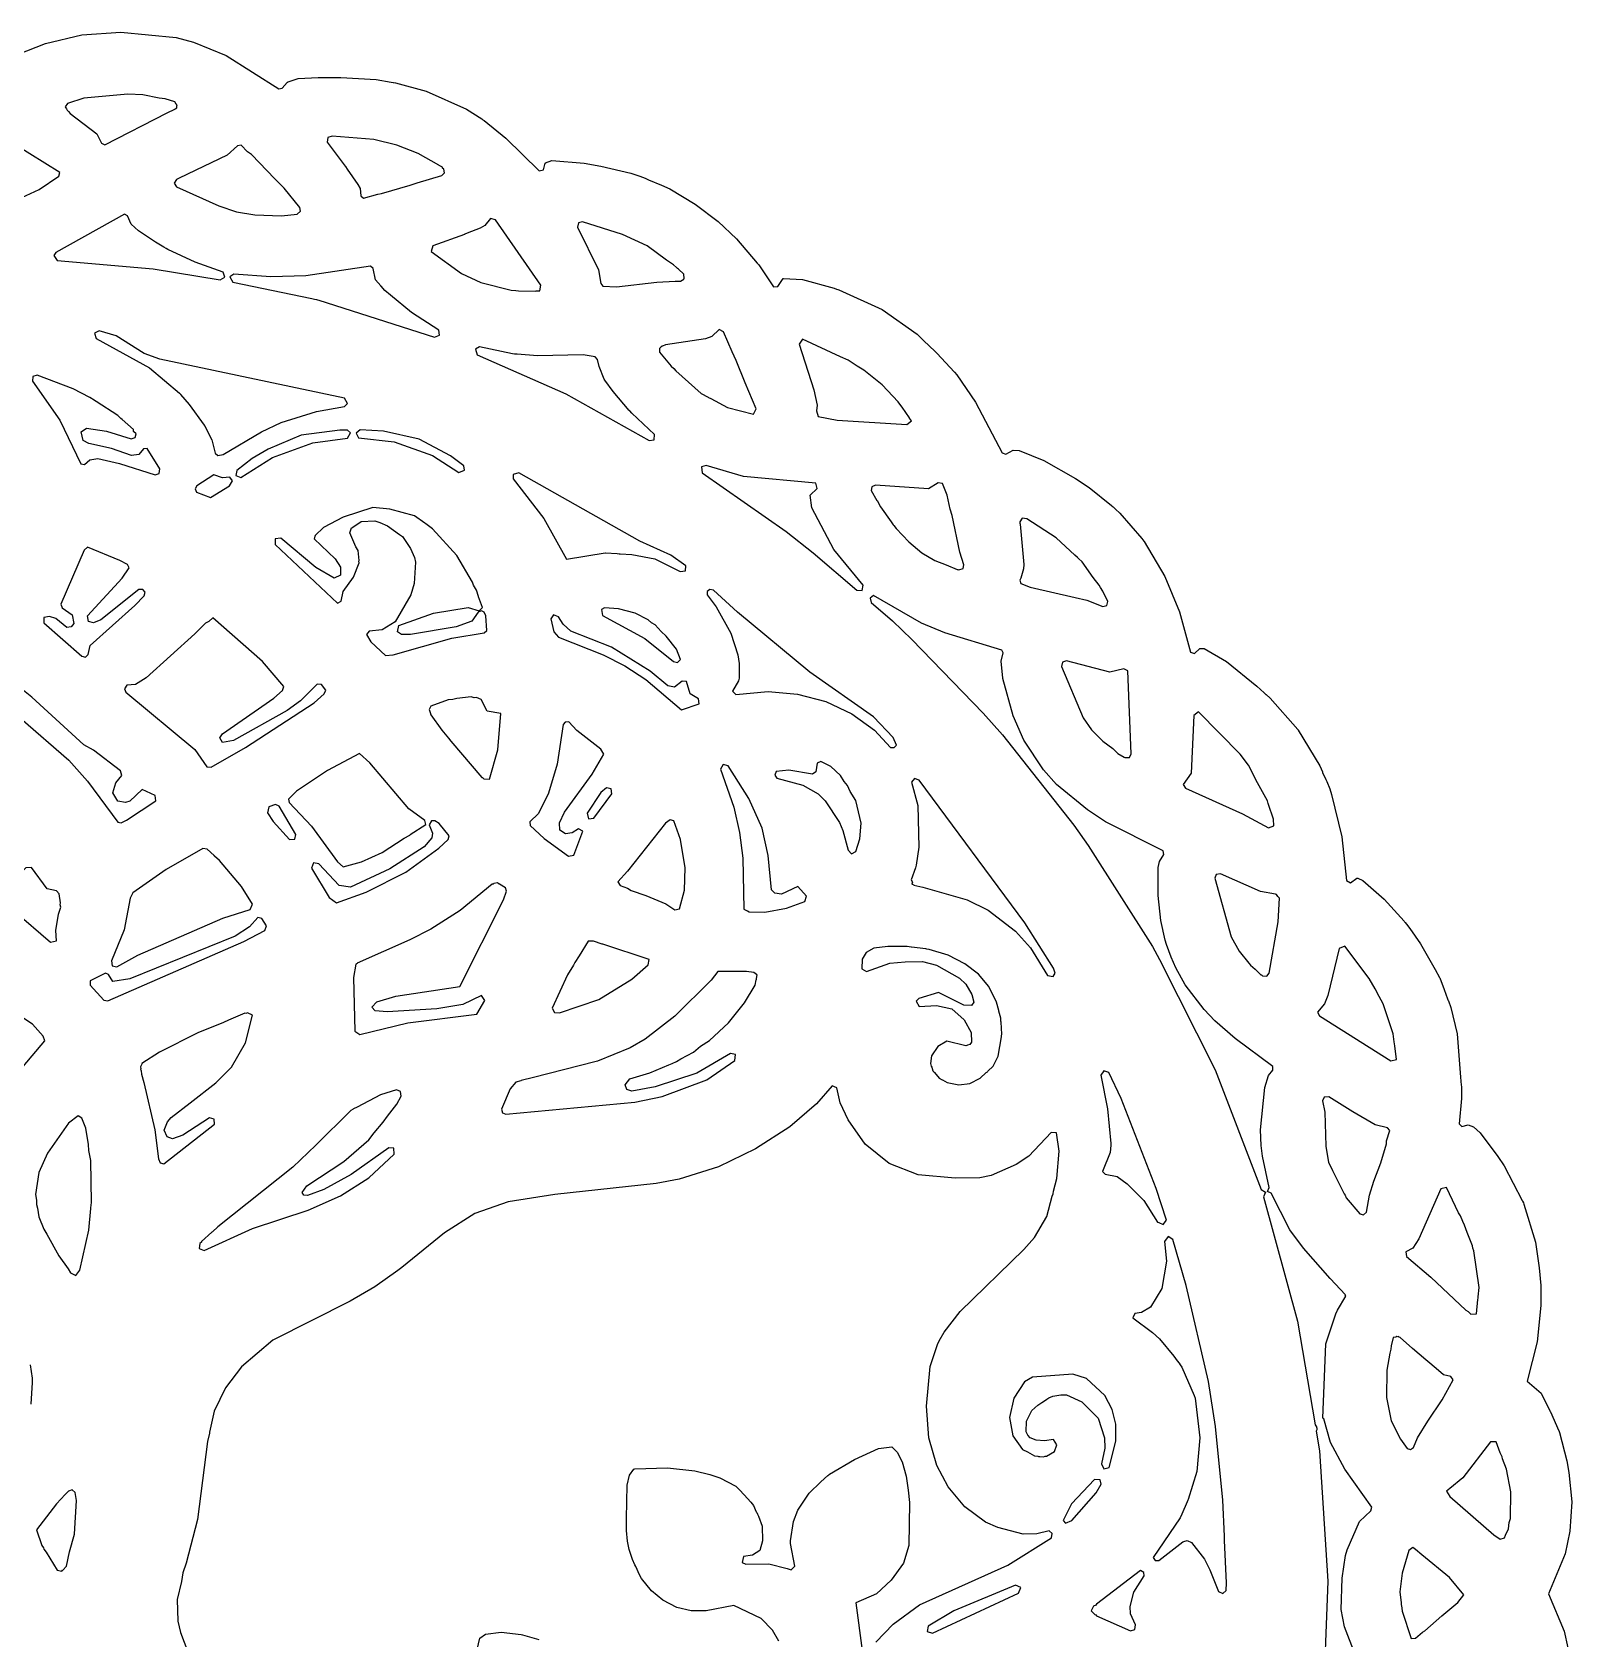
# Model space of a CAD drawing. Header units: millimetres. Extents: x 0 to 300, y 0 to 298.
# Drawn here: x 153.1 to 299.8, y 145.2 to 298.3 of the extents above; entities that cross this region are included whole.
import ezdxf

# ---------------------------------------------------------------- set-up
doc = ezdxf.new("R2010")
doc.units = ezdxf.units.MM
doc.layers.add('CUT', color=7, linetype='CONTINUOUS')

msp = doc.modelspace()

# ---------------------------------------------------------------- linework, layer by layer
at = {"layer": 'CUT'}
for points in [[(149.7318, 295.4093), (154.3631, 297.2406), (157.8235, 298.037), (161.5426, 298.3097), (161.5554, 298.3086), (166.8087, 297.7956), (168.4679, 297.3572), (171.5709, 296.0772), (176.5931, 292.9168), (176.9313, 292.9832), (177.4064, 293.5225), (177.4449, 293.5426), (177.4567, 293.5488), (177.4568, 293.5488), (177.484, 293.563), (178.4568, 293.8921), (180.3412, 293.9909), (180.8719, 293.9913), (181.7736, 293.9918), (182.1199, 293.992), (182.5064, 293.9923), (185.8765, 293.7817), (187.3182, 293.5439), (187.5088, 293.5125), (187.5304, 293.509), (187.7341, 293.4754), (190.6328, 292.6746), (194.49, 290.9569), (195.9544, 290.0334), (196.0419, 289.9661), (196.1066, 289.9162), (196.1407, 289.89), (196.1597, 289.8753), (198.2356, 288.1984), (201.4065, 285.0871), (201.8401, 285.1924), (202.0009, 285.8182), (202.0808, 285.8827), (202.2806, 285.9571), (202.4701, 286.0276), (202.5177, 286.0453), (202.6283, 286.0865), (205.7037, 285.8092), (207.2792, 285.5396), (210.1376, 284.8674), (210.9228, 284.6289), (211.3489, 284.4496), (211.5793, 284.3526), (211.8365, 284.2444), (213.0675, 283.7264), (213.8736, 283.3618), (216.2785, 281.9278), (218.467, 280.2532), (220.2268, 278.5985), (222.1899, 276.2977), (222.3113, 276.1554), (222.3378, 276.1244), (222.3398, 276.122), (223.7561, 274.0228), (224.1688, 274.0789), (224.675, 274.8313), (224.7154, 274.8457), (226.5001, 274.7311), (229.5177, 273.8989), (229.7455, 273.8244), (229.8707, 273.7834), (229.882, 273.7797), (229.9773, 273.7485), (234.1056, 271.8859), (237.4524, 269.5144), (237.6433, 269.3283), (238.0842, 268.8982), (239.1162, 267.8918), (239.3017, 267.7108), (241.0132, 265.9177), (241.2064, 265.6437), (243.0128, 263.0602), (245.5459, 258.2081), (245.88, 258.105), (246.5839, 258.4821), (247.1546, 258.4287), (249.5087, 257.501), (252.5433, 255.7752), (253.8167, 254.9293), (255.9605, 253.1953), (256.0377, 253.1238), (256.1047, 253.0617), (256.3434, 252.8406), (256.7589, 252.4556), (258.8539, 250.0614), (259.0558, 249.7995), (259.0739, 249.776), (259.0744, 249.7753), (259.0744, 249.7753), (261.0319, 246.4314), (262.4416, 243.0597), (263.4753, 239.2323), (263.8664, 239.1095), (264.3653, 239.572), (264.8012, 239.5575), (266.9235, 238.3446), (269.8223, 235.9892), (270.5205, 235.3437), (270.6825, 235.1939), (270.7016, 235.1763), (271.0823, 234.8243), (273.7105, 231.8562), (273.7269, 231.8338), (273.7396, 231.8165), (273.7607, 231.7878), (275.8073, 228.3767), (276.0605, 227.8095), (276.084, 227.7566), (276.3846, 227.0832), (276.4701, 226.8915), (276.7552, 226.1848), (276.915, 225.6682), (277.8992, 221.6185), (278.3534, 217.4504), (278.7471, 217.2459), (279.3561, 217.6956), (279.4481, 217.6846), (279.9269, 217.4509), (281.9593, 215.6729), (283.8411, 213.5935), (283.8933, 213.5256), (283.9416, 213.4628), (284.0639, 213.3036), (284.3912, 212.8775), (285.4193, 211.4347), (286.1772, 210.0834), (286.7953, 208.9814), (287.2272, 208.2113), (287.2418, 208.1853), (287.6704, 207.0751), (287.9914, 206.1988), (288.056, 206.0225), (288.0701, 205.984), (288.2975, 205.3633), (288.9124, 202.852), (289.2331, 198.7324), (289.2941, 197.9484), (289.3023, 197.8441), (289.3147, 197.6842), (289.3147, 196.6793), (289.08, 194.2634), (289.3624, 194.017), (289.9447, 194.1667), (290.4685, 193.9738), (291.1038, 193.427), (292.774, 191.1547), (293.3925, 190.2577), (295.1064, 186.9664), (295.1109, 186.9567), (295.1335, 186.9085), (295.2106, 186.7439), (295.2641, 186.6297), (296.3765, 182.9923), (296.7036, 180.5672), (296.8909, 178.8737), (296.8911, 176.9536), (296.5282, 173.492), (295.5723, 169.7636), (296.9239, 168.6009), (297.4653, 167.4899), (297.6937, 167.0213), (297.7659, 166.8731), (297.7841, 166.8357), (298.6052, 165.01), (298.6097, 164.9963), (298.612, 164.989), (298.624, 164.9522), (298.6507, 164.8697), (299.3537, 162.1633), (299.534, 161.0411), (299.8356, 158.24), (299.6471, 155.4662), (299.1819, 153.3087), (297.6182, 149.4742), (299.0902, 145.9411), (299.7864, 142.7502)], [(279.1798, 143.6949), (278.1736, 146.3497), (277.8639, 147.9881), (277.9551, 150.981), (278.2576, 153.1303), (278.413, 153.68), (279.6049, 156.3705), (280.6749, 157.3925), (280.7695, 157.7553), (278.2033, 161.3786), (276.8456, 163.8961), (276.1853, 166.1597), (276.092, 166.2164), (276.3908, 173.3241), (277.3309, 176.1745), (277.5019, 176.5119), (278.2861, 177.8439), (278.2166, 177.9226), (278.248, 177.9846), (276.7962, 179.5321), (274.2479, 182.4196), (272.9668, 184.1627), (271.1727, 187.666), (270.8155, 187.8347), (270.9954, 188.2107), (270.3546, 191.1798), (270.2341, 192.2145), (270.1673, 193.7011), (270.5615, 197.7283), (270.935, 198.8879), (271.3518, 199.3966), (271.3417, 199.7373), (267.7562, 202.4045), (265.8119, 204.1025), (264.8009, 205.1707), (262.9965, 207.5234), (262.0799, 209.1388), (261.6412, 210.1682), (261.2052, 211.373), (261.0905, 211.7783), (260.6656, 213.6637), (260.4179, 216.02), (260.4162, 218.7124), (260.5239, 219.2695), (260.9559, 219.9405), (260.8899, 220.2844), (255.3758, 223.0671), (253.6668, 224.1943), (250.7171, 226.6241), (249.4956, 228.0003), (247.5933, 230.8385), (246.6012, 233.1569), (245.6024, 236.7053), (245.5984, 236.7221), (245.5975, 236.7262), (245.5967, 236.7296), (245.596, 236.7323), (245.4438, 238.3758), (245.6458, 239.1472), (245.5044, 239.4221), (240.0844, 241.0726), (237.8582, 241.9852), (233.2665, 244.6332), (232.9552, 244.3621), (233.0472, 243.9596), (235.1, 242.1964), (236.9373, 240.4324), (243.7185, 233.4019), (245.5807, 231.3409), (252.3657, 222.7254), (253.7506, 220.8029), (259.8561, 211.1861), (260.5333, 209.9446), (265.8322, 199.4303), (270.2205, 188.0267), (270.625, 187.7704), (270.4568, 187.3283), (273.698, 175.4831), (275.3754, 165.577), (275.4986, 165.4131), (275.5088, 165.3409), (275.5147, 165.2996), (275.5366, 165.1444), (275.5388, 165.1287), (275.4798, 164.9714), (275.7914, 163.1035), (276.575, 150.6874), (276.0933, 138.2289)], [(233.4891, 144.8661), (235.1369, 146.6032), (237.6569, 148.4257), (246.0881, 152.2219), (250.2319, 154.8222), (250.2988, 155.2321), (250.0065, 155.4763), (248.8584, 155.1887), (247.5295, 155.1863), (245.1228, 155.7968), (243.9634, 156.3142), (241.9907, 157.771), (240.3949, 159.6679), (239.325, 161.7093), (238.5632, 164.339), (238.32, 167.3681), (238.6635, 171.1406), (239.3872, 173.2536), (239.3876, 173.2544), (239.3891, 173.2575), (239.3891, 173.2576), (239.5457, 173.584), (239.9985, 174.4369), (241.5323, 176.3938), (247.6195, 182.3009), (248.6109, 183.4465), (249.7973, 185.4422), (250.3084, 187.3703), (250.3937, 187.6098), (250.4378, 187.8583), (250.7601, 189.0744), (250.9665, 191.6764), (250.7127, 193.4313), (250.198, 193.4507), (248.0901, 191.1955), (246.8637, 190.4015), (244.5035, 189.3427), (243.4239, 189.1155), (241.0742, 189.0857), (237.544, 189.4191), (234.762, 190.4941), (232.4737, 192.3417), (230.8505, 194.6511), (230.1154, 196.2826), (229.7994, 197.7079), (229.3402, 197.909), (227.8391, 196.1699), (225.3113, 193.9802), (222.0483, 191.8956), (218.4958, 190.1818), (214.7526, 189.0046), (212.5606, 188.5772), (202.9044, 187.5467), (198.4547, 186.8305), (195.2749, 185.7355), (192.3986, 183.8825), (188.3405, 180.5965), (187.96, 180.3041), (185.7463, 178.7426), (183.3874, 177.3638), (176.028, 173.6713), (173.0341, 171.127), (171.5073, 169.1319), (170.4535, 166.9001), (170.0079, 164.9075), (169.9904, 164.8584), (169.9854, 164.8067), (169.8029, 163.9904), (168.838, 156.5744), (167.7808, 152.3998), (167.4704, 151.4923), (167.3388, 150.6544), (166.9078, 148.9522), (166.9646, 146.8956), (167.2278, 145.7936), (169.3385, 140.2701)], [(153.0155, 167.5506), (153.1159, 169.6355), (153.1328, 169.9058), (153.1298, 169.9249), (153.1349, 170.0306), (152.9483, 171.2928)], [(224.2495, 144.9734), (223.6448, 146.028), (222.5645, 147.1238), (219.9746, 148.3736), (217.337, 147.8511), (215.9003, 147.8535), (214.5226, 148.1976), (213.2137, 148.8744), (212.1206, 149.7872), (211.1771, 150.9415), (210.9826, 151.3112), (210.616, 152.082), (210.5416, 152.2385), (210.5356, 152.2512), (210.3011, 152.7442), (209.9899, 153.7122), (209.8411, 154.5158), (209.7306, 155.532), (209.7238, 156.6602), (209.796, 159.8514), (210.0116, 160.8007), (210.4439, 161.3542), (210.5261, 161.4105), (213.6311, 161.5056), (216.2477, 161.198), (217.6788, 160.8491), (218.6247, 160.5499), (220.162, 159.7308), (220.279, 159.6342), (220.5945, 159.2967), (220.8651, 159.0073), (220.9393, 158.9279), (221.5923, 158.2295), (221.8355, 157.9119), (222.1115, 157.3138), (222.1451, 157.2409), (222.2187, 157.0814), (222.3061, 156.8919), (222.6634, 155.921), (222.6939, 154.5296), (222.4498, 153.6297), (221.7625, 153.1762), (220.8894, 153.0364), (220.7758, 152.4814), (221.1227, 152.2987), (223.3078, 152.3462), (225.0652, 151.8855), (225.4322, 151.7672), (225.7949, 152.131), (225.3556, 154.2685), (225.3678, 154.5272), (225.6445, 156.3753), (226.0684, 157.4521), (227.1604, 159.0644), (228.2471, 160.151), (228.9289, 160.7686), (229.0156, 160.8279), (229.044, 160.8473), (229.0594, 160.8578), (229.0894, 160.8783), (231.4583, 162.2997), (233.7609, 163.3465), (235.0159, 163.4823), (235.5317, 162.9955), (235.5448, 162.9767), (235.5452, 162.9761), (235.5465, 162.9743), (235.5471, 162.9734), (236.0088, 162.0583), (236.3972, 160.7077), (236.5805, 159.3504), (236.7, 158.1797), (236.6465, 154.1007), (236.1308, 152.4033), (234.9722, 150.7779), (233.5671, 149.4762), (231.6093, 148.6306), (232.2067, 144.0811)], [(195.3644, 143.6294), (195.7508, 145.2674), (196.2946, 145.654), (197.8087, 145.8377), (199.7018, 145.6018), (199.8404, 145.5791), (201.3879, 145.1276)]]:
    msp.add_lwpolyline(points, dxfattribs=at)
for points in [[(166.8758, 291.0827), (166.879, 291.2738), (166.9065, 291.3215), (166.8806, 291.3645), (166.8815, 291.4221), (166.8252, 291.456), (166.6953, 291.671), (165.772, 291.9629), (165.1945, 292.0034), (163.6387, 292.3212), (162.2066, 292.4124), (158.0276, 292.0282), (156.4633, 291.5235), (156.2319, 291.1812), (156.3691, 291.007), (156.4211, 290.8633), (156.57, 290.7516), (156.7274, 290.5515), (159.2645, 288.6206), (159.7188, 287.7345), (160.0187, 287.5809), (165.9574, 290.6137), (166.7028, 290.9676), (166.7247, 291.0055)], [(144.1217, 284.771), (144.2706, 284.6327), (144.2348, 284.5335), (145.091, 283.8681), (145.3758, 283.7222), (146.9121, 282.8691), (147.3525, 282.7095), (147.4996, 282.6341), (147.7078, 282.5808), (148.6962, 282.2228), (149.9006, 282.1025), (150.4525, 282.218), (150.5959, 282.2255), (150.7692, 282.2843), (152.1124, 282.5654), (153.7733, 283.3198), (155.6466, 284.5799), (155.7417, 284.9475), (151.4541, 287.5862), (150.0379, 288.2085), (144.3043, 285.136)], [(182.9438, 285.5126), (182.9498, 285.5039), (183.1227, 285.2555), (184.1443, 283.7872), (184.3426, 283.4078), (184.4145, 282.7048), (184.6685, 282.4854), (186.0524, 282.884), (186.4002, 282.9364), (189.122, 283.7218), (189.8021, 283.9641), (192.124, 284.6329), (192.3918, 284.9072), (192.3324, 285.2499), (192.2182, 285.3415), (192.1965, 285.4276), (191.8854, 285.6083), (191.8451, 285.6406), (189.8981, 286.7449), (187.8462, 287.5522), (185.6478, 288.0671), (181.6981, 288.4018), (181.2726, 288.2767), (181.2214, 287.8362), (182.9187, 285.5487)], [(172.556, 281.1924), (174.3056, 280.8906), (176.85, 280.802), (178.3538, 280.9561), (178.6668, 281.2369), (178.5963, 281.6104), (177.1003, 283.4256), (176.2077, 284.3209), (173.9837, 286.663), (173.6327, 286.9034), (173.0067, 287.5313), (172.6732, 287.4722), (171.6712, 286.5925), (167.892, 284.7673), (167.0521, 284.371), (167.0499, 284.3606), (166.8398, 284.2592), (166.6394, 283.904), (166.8528, 283.5564), (170.8709, 281.7558)], [(166.0136, 277.6033), (165.8562, 277.6965), (165.8529, 277.6985), (165.6596, 277.8129), (164.8461, 278.2948), (163.2184, 279.3765), (162.5167, 280.0194), (162.1725, 280.7894), (161.88, 280.9747), (155.3469, 277.3059), (155.1471, 277.0194), (155.4913, 276.5573), (164.6373, 275.7591), (171.0107, 274.7094), (171.4621, 274.9493), (171.3127, 275.4382), (168.6248, 276.3741)], [(194.5576, 279.1377), (194.3452, 279.0548), (194.3104, 279.0412), (194.3042, 279.0388), (191.2814, 277.9433), (191.1069, 277.3968), (194.016, 275.3181), (195.8518, 274.4444), (198.7618, 273.7095), (199.1997, 273.7007), (199.4453, 273.646), (201.0716, 273.6276), (201.1157, 273.6622), (201.4711, 273.6551), (201.5823, 274.2122), (197.2438, 280.429), (196.78, 280.5396), (196.2375, 279.8808), (195.778, 279.6138)], [(207.2779, 274.3525), (207.4865, 274.0877), (208.7801, 274.0393), (212.6206, 274.4896), (214.3862, 274.5865), (214.8786, 274.5698), (215.1898, 274.7757), (215.1892, 274.7999), (215.2356, 274.8314), (215.2058, 275.2486), (214.6952, 275.7061), (214.6136, 275.7945), (214.5173, 275.8655), (214.2263, 276.1262), (213.5638, 276.5685), (211.7007, 277.9422), (209.3457, 279.0181), (205.5591, 280.2232), (205.1549, 280.1239), (205.0555, 279.7197), (207.0658, 275.6687)], [(187.2457, 273.2397), (186.7133, 273.6923), (186.3433, 274.0942), (186.3429, 274.0947), (186.3364, 274.1026), (186.3138, 274.1302), (185.8299, 274.7192), (185.599, 275.7741), (185.3444, 276.0051), (179.1838, 275.0879), (175.8572, 274.9964), (172.3099, 275.2523), (171.9493, 274.9791), (172.2113, 274.4672), (179.763, 272.9266), (180.0027, 272.8663), (180.2056, 272.8153), (180.2769, 272.7974), (180.407, 272.7646), (191.4512, 269.2393), (191.9259, 269.4293), (191.8589, 269.9048), (189.2429, 271.5962)], [(167.1275, 263.9165), (167.1604, 263.8779), (167.2243, 263.8031), (167.2407, 263.784), (168.072, 262.8102), (169.4911, 260.851), (169.492, 260.8494), (169.4954, 260.8442), (169.5, 260.837), (169.5186, 260.8081), (170.2175, 259.4663), (170.5411, 258.198), (170.7919, 257.9635), (171.2973, 258.0466), (174.9421, 260.2138), (176.8193, 261.1066), (180.1864, 262.1686), (182.8647, 262.6497), (183.1372, 262.9189), (182.862, 263.4223), (165.2622, 267.1297), (163.7698, 267.6939), (161.0943, 269.3621), (159.4786, 269.8512), (159.0492, 269.6264), (159.1799, 269.1272), (164.2846, 266.3313)], [(213.4467, 268.5112), (213.1595, 268.3794), (213.0921, 268.3695), (213.0563, 268.3321), (212.986, 268.2999), (212.9752, 268.2474), (212.8812, 268.149), (212.8965, 267.8192), (213.9856, 266.4738), (214.2345, 266.2659), (214.4275, 266.0297), (216.8566, 263.8753), (217.5258, 263.5175), (217.5668, 263.4833), (217.7657, 263.3892), (219.3688, 262.5321), (221.8544, 261.9022), (222.0859, 262.4154), (221.0401, 264.8948), (220.1968, 267.033), (219.7964, 267.8436), (218.989, 269.7577), (218.5561, 269.9683), (217.865, 269.3026), (217.2747, 269.0946)], [(210.0438, 262.2205), (210.0102, 262.2576), (210.0058, 262.2624), (210.0055, 262.2628), (208.4545, 264.0755), (207.6784, 265.1491), (207.6165, 265.2504), (207.1487, 266.4452), (206.9754, 267.1203), (206.7528, 267.3772), (205.6189, 267.5691), (201.2597, 267.4509), (199.3132, 267.608), (199.2564, 267.6142), (199.1078, 267.6305), (199.0737, 267.6342), (198.8801, 267.6554), (195.7329, 268.3128), (195.3427, 268.1037), (195.5, 267.562), (203.9599, 263.8533), (211.8867, 259.3928), (212.3625, 259.4534), (212.4217, 259.9606), (210.2496, 261.9936)], [(236.8862, 261.2538), (236.6996, 261.5262), (236.7036, 261.5687), (236.0001, 262.5635), (235.9657, 262.5976), (235.6401, 263.073), (234.0905, 264.7103), (232.3698, 266.1091), (231.7278, 266.4831), (230.8724, 267.0443), (230.1412, 267.367), (226.5112, 269.049), (226.2038, 268.5734), (227.5781, 264.2129), (227.9111, 262.7604), (227.8332, 262.228), (228.017, 261.6936), (229.8242, 261.332), (236.4706, 260.9065)], [(157.7206, 257.1717), (158.0924, 257.1164), (158.6071, 257.5401), (159.3392, 257.6754), (161.4173, 257.2156), (164.8094, 256.108), (165.204, 256.2348), (165.2608, 256.679), (164.065, 258.6288), (163.6911, 258.5857), (163.247, 258.0496), (162.5512, 257.9706), (160.6513, 258.6358), (158.5036, 259.0995), (157.9673, 259.3971), (157.7622, 260.212), (158.2745, 260.5747), (160.1666, 260.2683), (162.5396, 259.5541), (162.9013, 259.6809), (163.0004, 260.0143), (162.7556, 260.2612), (162.7426, 260.4464), (161.6788, 261.389), (161.5489, 261.4786), (161.256, 261.7741), (159.1969, 263.1004), (159.0488, 263.2025), (159.0023, 263.2257), (158.5981, 263.4861), (157.0167, 264.3065), (153.5882, 265.6199), (153.1554, 265.4933), (153.1127, 265.0444), (155.7342, 261.3257)], [(179.8329, 259.1817), (183.1641, 259.6112), (183.4196, 260.1166), (183.1482, 260.3788), (182.4185, 260.3854), (178.725, 259.9069), (175.6004, 258.5652), (174.0715, 257.6839), (172.6168, 256.5496), (172.5221, 256.0531), (172.9878, 255.8568), (175.9856, 257.7601)], [(191.2391, 257.9581), (193.7742, 256.3337), (194.297, 256.5643), (194.2228, 256.9735), (192.9716, 257.9342), (189.9774, 259.5117), (186.5821, 260.2928), (184.35, 260.4126), (183.961, 260.0871), (184.2008, 259.64), (187.6057, 259.2623)], [(171.8898, 255.0592), (172.2017, 255.5458), (171.9226, 255.89), (171.2372, 255.832), (170.4118, 256.1114), (168.7874, 255.0731), (168.6273, 254.7737), (168.7536, 254.4586), (170.0802, 253.9566)], [(211.0069, 249.8098), (199.4706, 256.3103), (198.9321, 256.1466), (198.9458, 255.7381), (201.8569, 251.9709), (204.0289, 248.0803), (207.7006, 248.6793), (207.7282, 248.6794), (208.8468, 248.6119), (209.0534, 248.5995), (209.1366, 248.5945), (210.2542, 248.5271), (212.4336, 248.1287), (214.8549, 246.9069), (215.3622, 246.9827), (215.4043, 247.4626), (213.9616, 248.4693)], [(227.4132, 252.9623), (227.2448, 254.1774), (227.9052, 254.8267), (227.7744, 255.3155), (220.8874, 255.9492), (217.3154, 257.0135), (216.8948, 256.8807), (216.9457, 256.3208), (224.9688, 250.7276), (227.5286, 248.6853), (231.685, 245.1247), (232.1936, 245.1128), (232.3062, 245.6089), (229.4934, 248.9946)], [(233.6103, 253.678), (233.6143, 253.6721), (233.9488, 253.0825), (234.9733, 251.6468), (235.1636, 251.3631), (235.2199, 251.3012), (235.4324, 251.0034), (236.6499, 249.7238), (237.8873, 248.6903), (239.131, 247.9601), (240.2084, 247.5343), (241.2547, 247.0869), (241.3022, 247.1019), (241.4146, 247.0575), (241.8147, 247.1806), (241.9009, 247.5546), (241.4913, 248.7447), (240.7667, 252.2382), (240.577, 252.8494), (240.2951, 254.1816), (239.8592, 255.2922), (239.4541, 255.3755), (238.5266, 254.8014), (233.4736, 255.1355), (233.1337, 254.975), (233.0644, 254.6411), (233.6089, 253.6815)], [(182.5484, 244.0954), (182.7375, 244.9966), (183.7349, 246.356), (184.2465, 247.7235), (184.2319, 247.9017), (184.2531, 247.951), (184.1554, 248.898), (183.9476, 249.2636), (183.3593, 250.6089), (183.5428, 251.0707), (183.5433, 251.0715), (183.5437, 251.0721), (183.5448, 251.0737), (183.5472, 251.0771), (184.4458, 251.6639), (185.7404, 251.7299), (186.2153, 251.5644), (186.9462, 251.2745), (188.1165, 250.4424), (188.3792, 250.2302), (188.4513, 250.1498), (189.1543, 249.117), (189.5272, 248.2416), (189.6369, 247.8019), (189.5175, 245.7575), (189.18, 244.6998), (187.6778, 242.1154), (186.4379, 241.3603), (185.2204, 241.2276), (184.9568, 240.9159), (185.3644, 240.2129), (186.7802, 238.8976), (187.5151, 238.9617), (193.105, 240.5549), (196.1632, 241.0612), (196.4262, 241.2739), (196.3361, 242.6824), (196.1874, 243.0341), (195.9095, 243.1579), (195.5972, 243.0237), (195.0018, 242.187), (193.5049, 241.6431), (189.1568, 240.9156), (188.2921, 240.9209), (187.9202, 241.1547), (188.0485, 241.7597), (191.3501, 242.9383), (194.65, 243.4904), (195.6855, 243.1559), (196.0269, 243.4928), (195.6277, 244.4807), (195.6384, 244.5412), (195.4325, 245.1434), (195.1722, 245.6081), (195.0605, 245.8845), (193.5811, 248.4484), (191.2532, 250.9798), (190.734, 251.3516), (190.6184, 251.4673), (190.5064, 251.5146), (189.5225, 252.2192), (187.1962, 252.8452), (185.5611, 252.9946), (182.7475, 252.1024), (180.8472, 251.0915), (180.0603, 250.3377), (179.9873, 250.0308), (181.9658, 248.1108), (182.4841, 247.312), (182.486, 246.5481), (181.864, 246.2638), (180.1224, 247.2937), (176.7978, 250.0759), (176.2633, 250.0226), (176.2594, 249.4854), (182.194, 243.8829)], [(247.2376, 251.5146), (247.2488, 251.4067), (247.5972, 247.5847), (247.5666, 247.1762), (247.3041, 246.2608), (247.2196, 246.0979), (247.3255, 245.7721), (248.211, 245.4113), (252.511, 244.4338), (253.6194, 244.1649), (255.1493, 243.5678), (255.514, 243.6687), (255.6247, 244.0662), (255.1505, 245.0272), (254.9006, 245.3769), (254.7933, 245.5937), (254.2111, 246.3419), (253.1514, 247.8248), (252.8111, 248.1408), (252.7346, 248.2392), (252.4693, 248.4583), (250.68, 250.1201), (247.8859, 251.9355), (247.4487, 251.9861), (247.2272, 251.6445), (247.2388, 251.5166)], [(158.1912, 238.7554), (158.4463, 238.9861), (158.6083, 239.8437), (162.8825, 243.6653), (163.786, 244.6005), (163.8636, 244.9369), (163.6515, 245.2094), (163.271, 245.1987), (159.6351, 242.3149), (158.9263, 242.0334), (158.45, 242.1307), (158.3821, 242.6965), (161.685, 246.2693), (162.3326, 247.2541), (162.1771, 247.5719), (161.457, 247.9604), (158.3707, 249.2294), (158.0649, 248.9287), (155.8403, 243.7894), (155.9658, 243.4421), (156.9086, 242.7947), (157.0726, 241.9662), (156.8059, 241.6376), (156.4123, 241.5637), (155.3466, 242.4168), (154.7587, 242.6356), (154.1963, 242.5237), (154.1961, 242.0137), (157.8194, 238.83)], [(226.0456, 235.2171), (228.7382, 234.5132), (231.2161, 233.3617), (233.3672, 231.7844), (234.9014, 230.1505), (235.2473, 230.1223), (235.4861, 230.3741), (235.1417, 231.0903), (233.279, 233.0707), (227.2087, 237.3053), (220.3087, 243.0248), (218.0447, 245.135), (217.6759, 245.21), (217.4378, 245.0188), (217.4152, 244.6783), (218.2909, 243.5288), (219.6777, 241.0265), (220.3418, 238.9687), (220.4765, 238.1379), (220.4608, 236.7348), (220.4238, 236.493), (219.8358, 235.4958), (220.1622, 235.1905), (223.229, 235.4605)], [(179.9838, 234.3842), (180.9407, 235.2457), (181.0949, 235.5985), (180.67, 236.1476), (180.2474, 236.1715), (178.6852, 234.5889), (177.3828, 233.6499), (172.2961, 230.8023), (171.2282, 230.6244), (170.9746, 231.0496), (171.2399, 231.4354), (176.1156, 234.8263), (176.9484, 235.5664), (177.0823, 235.9568), (175.05, 238.3245), (170.3215, 242.4851), (169.9431, 242.1469), (169.6097, 241.9923), (168.6116, 240.9568), (163.946, 236.7867), (162.9536, 236.1375), (162.1171, 236.0791), (161.8871, 235.7433), (162.037, 235.4016), (168.586, 229.9448), (169.739, 228.3074), (170.1517, 228.2506), (173.4398, 230.1524)], [(203.2453, 240.6447), (207.5252, 238.9782), (209.5727, 237.9096), (211.5658, 236.6208), (214.9894, 233.7428), (216.6621, 234.3071), (216.6134, 234.7863), (215.8048, 235.2508), (215.4409, 236.4322), (215.0565, 236.4603), (214.3277, 235.8765), (213.6805, 236.0218), (212.0089, 237.4065), (208.3136, 239.7005), (204.4363, 241.2181), (203.6943, 241.8894), (203.2705, 242.6009), (202.7953, 242.7935), (202.5149, 242.402), (202.8226, 241.1551)], [(213.5169, 240.7605), (213.0484, 241.1816), (212.4703, 241.8363), (212.1118, 242.0235), (211.8068, 242.2976), (210.5625, 242.9407), (208.9668, 243.3592), (207.6459, 243.4494), (207.3518, 243.2738), (207.4592, 242.7172), (211.4771, 240.5345), (214.2115, 238.3233), (214.6104, 238.2224), (214.889, 238.5253), (214.4901, 239.5109)], [(254.0686, 231.8243), (255.1489, 230.7448), (256.0755, 230.0484), (256.5751, 229.58), (257.1593, 229.2281), (257.1655, 229.2291), (257.2199, 229.1882), (257.6668, 229.193), (257.8416, 229.5295), (257.5094, 237.4443), (257.1409, 237.6309), (255.8161, 237.3287), (255.816, 237.3287), (255.8159, 237.3287), (255.8157, 237.3287), (255.815, 237.3287), (251.6872, 238.3835), (251.294, 238.2657), (251.2093, 237.8642), (253.2576, 232.9803)], [(158.3547, 226.9214), (161.2501, 223.0201), (161.5838, 222.9649), (162.0981, 223.2274), (164.891, 225.0625), (164.8182, 225.5755), (163.5739, 226.1286), (162.4151, 225.0322), (162.0042, 224.8867), (161.2753, 225.024), (160.7736, 225.8321), (161.0606, 226.7596), (161.626, 227.4616), (161.5027, 227.9215), (158.9512, 229.8916), (158.0312, 230.3794), (153.0512, 234.9368), (150.6854, 236.8384), (149.6584, 236.6274), (148.6058, 235.9608), (148.6124, 235.3861), (151.9789, 232.9371), (156.5911, 228.9296)], [(191.0583, 233.3476), (191.0893, 233.2526), (192.1388, 231.775), (192.777, 231.0358), (192.9988, 230.7376), (195.9569, 227.2767), (196.0243, 227.275), (196.1309, 227.1515), (196.6732, 227.1102), (197.478, 229.9255), (197.7739, 233.3903), (196.4655, 233.612), (195.8766, 234.727), (195.4414, 234.9055), (195.2205, 234.8865), (194.9442, 234.9656), (193.5756, 234.816), (193.1997, 234.7134), (192.7416, 234.6742), (191.0948, 234.084), (190.9234, 233.7597), (191.0496, 233.3739), (191.0477, 233.3618)], [(270.9238, 222.4862), (271.433, 222.6717), (271.404, 223.3221), (270.9338, 224.6965), (270.886, 224.7897), (270.8357, 225.0439), (269.8731, 226.765), (269.0147, 228.439), (268.213, 229.5039), (264.2655, 233.5245), (263.8027, 233.1817), (263.5641, 227.7007), (262.8048, 226.6151), (263.0081, 226.255), (268.4474, 223.8221)], [(204.2258, 219.769), (204.7183, 219.8731), (205.5734, 222.15), (205.1631, 222.3892), (204.5525, 221.999), (203.9186, 221.9152), (203.3866, 222.2612), (203.3442, 222.9639), (203.8305, 223.9664), (206.4572, 227.5897), (207.5856, 229.5092), (207.2809, 229.9714), (205.0167, 231.7546), (204.2287, 232.5951), (203.8818, 232.567), (203.6947, 232.3177), (203.1294, 228.5367), (202.3095, 225.7984), (201.3572, 223.855), (200.5392, 223.0494), (200.5703, 222.7039), (201.8982, 221.4748)], [(190.6217, 222.8099), (190.5312, 223.1851), (188.9857, 224.2991), (185.2678, 228.6821), (184.2861, 229.5702), (181.2316, 227.9349), (178.2805, 225.9765), (177.5198, 225.2211), (177.5874, 224.8852), (179.7192, 222.6445), (182.1921, 219.2289), (182.7436, 218.7758), (184.4968, 219.231), (186.4465, 220.1292), (188.559, 221.4855), (189.074, 221.7993), (189.1197, 221.8455)], [(220.5182, 222.0223), (220.822, 219.6073), (220.9285, 214.7306), (221.2512, 214.5662), (221.2586, 214.5588), (221.2664, 214.5584), (221.4298, 214.4752), (222.9268, 214.454), (224.9893, 214.8308), (226.7496, 215.4712), (226.9073, 215.9844), (226.0798, 216.8925), (224.52, 216.1643), (223.884, 216.2656), (223.5663, 216.5883), (223.2271, 219.8599), (222.6615, 222.446), (221.4051, 225.2825), (219.4152, 228.3954), (218.9587, 228.52), (218.704, 228.085), (219.9642, 224.4513)], [(232.0958, 222.9362), (231.5996, 225.0916), (231.062, 225.9592), (230.8153, 226.5095), (230.4734, 226.909), (230.1225, 227.4754), (229.1992, 228.3388), (228.2663, 228.8128), (227.9249, 228.6372), (227.7762, 227.8234), (227.4735, 227.609), (225.203, 227.9637), (223.9988, 227.8649), (223.8675, 227.5033), (224.0646, 227.2152), (226.5335, 226.5619), (227.9977, 225.7077), (228.6845, 225.056), (230.0445, 222.9894), (230.3502, 222.2225), (230.8529, 220.3641), (231.1783, 220.0188), (231.606, 220.2243), (231.9808, 221.4312)], [(237.6055, 220.6306), (237.3572, 218.9358), (237.297, 218.6713), (236.8744, 217.5316), (236.9857, 217.3033), (236.9458, 217.128), (237.0914, 217.0863), (237.1209, 217.026), (237.9895, 216.8297), (242.2196, 215.6211), (244.2177, 214.6225), (246.8179, 212.6293), (248.2561, 211.0343), (249.8695, 208.4015), (250.4053, 208.3113), (250.5884, 208.6462), (250.4355, 209.1182), (247.6881, 213.4453), (237.637, 227.0142), (237.1867, 227.1703), (236.906, 226.8257), (237.5166, 224.6009)], [(208.2658, 226.2096), (207.8306, 226.2886), (207.282, 225.8423), (205.9907, 223.8659), (206.12, 223.3467), (206.6236, 223.388), (208.3307, 225.7085)], [(178.1308, 221.395), (178.2335, 221.8621), (176.6484, 224.556), (176.2763, 224.7111), (175.6648, 224.4685), (175.5161, 223.9), (176.0585, 223.0774), (177.6217, 221.3794)], [(182.0921, 215.3396), (184.9119, 216.342), (188.7233, 218.2469), (191.8407, 220.5521), (192.735, 221.3657), (192.8318, 221.7061), (191.9, 222.8874), (191.4845, 223.1641), (191.1398, 223.1365), (190.9397, 222.7721), (191.2622, 221.9598), (191.1741, 221.5247), (190.4566, 220.6722), (187.1691, 218.5724), (183.42, 216.8364), (182.3407, 216.9983), (180.4108, 219.0396), (179.9108, 219.1398), (179.7284, 218.6318), (181.3925, 215.8405)], [(210.1754, 216.5101), (211.5727, 216.0257), (213.4958, 215.2544), (214.3534, 214.6798), (214.7932, 214.7701), (215.2556, 216.5394), (215.3191, 218.666), (214.8747, 221.3806), (214.2592, 223.1483), (213.8954, 223.2357), (213.4702, 222.9128), (209.8273, 218.3405), (208.9271, 217.3524), (209.1455, 216.9992), (209.842, 216.7198)], [(171.2824, 213.8898), (173.8811, 214.6918), (174.0989, 215.206), (173.0348, 216.8897), (170.9502, 219.3613), (170.486, 219.7911), (170.4572, 219.8238), (170.4271, 219.8456), (169.7661, 220.4576), (169.3659, 220.5047), (165.8662, 218.5167), (162.6913, 216.2737), (162.436, 215.7752), (161.8549, 212.7731), (160.6538, 209.8151), (160.7185, 209.3441), (161.1514, 209.2486), (163.1654, 210.3594)], [(154.856, 211.5982), (155.4112, 211.705), (155.3402, 212.7014), (155.6075, 214.2644), (155.8138, 214.9179), (155.7596, 215.1539), (155.7903, 215.3335), (155.678, 216.1886), (155.4057, 216.4914), (154.5168, 216.6575), (153.026, 218.692), (152.5072, 218.6817), (150.6128, 216.7393), (150.1219, 216.5577), (150.1052, 216.2188), (149.8162, 215.9225), (149.7186, 215.5901), (149.8822, 215.3267), (151.377, 214.5827)], [(268.118, 210.7374), (269.0515, 209.6016), (269.0534, 209.5983), (269.0573, 209.5945), (269.2122, 209.406), (269.6637, 209.0001), (270.2051, 208.4695), (270.264, 208.4604), (270.3498, 208.3833), (270.7665, 208.3474), (270.9803, 208.6219), (271.8578, 213.5365), (271.9807, 215.7865), (271.8189, 215.9436), (271.6726, 216.1165), (271.6399, 216.1172), (271.59, 216.1657), (270.1762, 216.422), (266.3527, 218.0963), (265.9434, 218.0296), (265.8045, 217.6756), (267.3528, 212.0918)], [(196.2302, 206.026), (195.9195, 206.5029), (194.1537, 205.6437), (191.6767, 205.2363), (186.9216, 204.9348), (185.7889, 205.0373), (185.4647, 205.3783), (185.9453, 205.9161), (187.7657, 206.4454), (193.8416, 207.3497), (198.0307, 215.6333), (198.3139, 216.4432), (198.1991, 216.7756), (197.6311, 217.1153), (197.6024, 217.1157), (197.436, 217.2266), (197.0919, 217.1703), (197.0396, 217.1252), (196.9332, 217.1269), (193.8764, 214.6116), (191.0947, 212.8377), (189.0843, 211.8027), (184.0721, 209.5942), (184.0677, 209.5568), (183.9371, 209.5006), (183.7228, 208.2083), (183.8623, 203.1131), (184.3327, 202.7791), (188.8964, 203.9129), (195.4815, 204.738)], [(160.2936, 205.9938), (173.2801, 211.6587), (175.2589, 212.7144), (175.4141, 213.1565), (174.9917, 213.8433), (174.5884, 213.9271), (173.8175, 213.0604), (172.4327, 212.1704), (162.415, 208.0842), (160.7988, 207.8345), (160.3676, 208.4998), (160.0813, 208.6256), (158.6128, 207.896), (158.6236, 207.4882), (159.9245, 206.0688)], [(210.2541, 208.0497), (211.7989, 209.4232), (211.9007, 209.9466), (207.4751, 211.3868), (207.4473, 211.4004), (207.4192, 211.405), (206.6006, 211.6714), (206.0921, 211.678), (205.2306, 210.2841), (204.8021, 209.6434), (204.6728, 209.3817), (204.1093, 208.47), (202.6675, 205.2842), (202.8673, 204.8817), (203.3643, 204.8525), (207.0956, 206.1385)], [(237.9441, 209.7331), (239.2678, 209.3882), (241.4882, 208.1412), (242.0685, 207.5927), (242.6658, 206.6071), (242.8264, 205.8851), (242.6179, 205.5608), (241.8864, 205.5872), (239.4728, 206.7829), (237.6052, 206.2323), (237.3538, 205.9529), (237.6404, 205.4667), (239.2752, 205.5432), (240.7544, 205.2184), (241.9246, 204.1806), (242.5802, 202.9653), (242.6153, 202.046), (242.4531, 201.848), (242.2234, 201.7616), (242.2225, 201.7613), (242.1748, 201.7434), (242.0862, 201.71), (240.28, 202.1488), (239.4229, 201.6504), (238.7975, 200.748), (238.7072, 200.0317), (238.789, 199.7857), (238.7868, 199.7664), (238.8221, 199.6861), (238.9396, 199.3327), (239.0181, 199.2411), (239.0315, 199.2107), (239.0944, 199.1521), (239.5339, 198.639), (239.8147, 198.4801), (239.8366, 198.4597), (239.8624, 198.4532), (240.3078, 198.2012), (241.4168, 197.9821), (242.4465, 198.1269), (243.457, 198.616), (244.0317, 199.1568), (244.1425, 199.2347), (244.1803, 199.2966), (244.698, 199.7838), (245.1596, 200.7169), (245.4719, 202.5662), (245.4687, 202.6605), (245.4999, 202.8289), (245.4399, 203.9729), (245.4211, 204.0693), (245.4121, 204.3335), (245.235, 205.0212), (245.2265, 205.0642), (245.2206, 205.0767), (245.0143, 205.8778), (244.2693, 207.361), (243.2747, 208.5229), (241.9816, 209.5313), (240.3875, 210.3495), (238.5775, 210.8769), (238.3649, 210.9078), (238.2787, 210.9365), (236.9014, 211.1235), (236.8768, 211.1244), (236.472, 211.1833), (234.6346, 211.1827), (233.3187, 211.0069), (232.5734, 210.6122), (232.1849, 209.9709), (232.1659, 209.049), (232.6163, 208.7951), (234.8243, 209.5907), (236.3103, 209.7218)], [(283.1273, 200.4033), (282.9487, 201.7125), (282.9392, 201.9053), (282.8983, 202.0822), (282.7932, 202.8527), (281.8566, 205.7188), (281.2894, 206.7516), (281.2175, 206.9325), (281.0767, 207.1388), (280.5327, 208.1294), (278.1853, 211.2121), (277.6602, 210.9963), (276.5902, 206.5166), (276.2685, 205.6959), (275.6064, 204.907), (275.7995, 204.5754), (282.596, 200.2817)], [(213.1442, 196.8834), (217.3903, 198.4746), (220.0648, 200.3027), (220.1201, 200.8696), (219.6539, 200.9839), (216.4266, 199.1057), (212.4586, 197.7889), (210.247, 197.3877), (209.774, 197.5343), (209.6136, 197.9811), (210.0411, 198.5542), (211.9489, 199.1314), (213.787, 199.9104), (213.9322, 199.9564), (214.0796, 200.0344), (214.5115, 200.2175), (214.9264, 200.4826), (216.1263, 201.1177), (216.7901, 201.6736), (217.6442, 202.2194), (219.4558, 203.9141), (220.9888, 205.7995), (221.9896, 207.5035), (222.0868, 207.9851), (222.1125, 208.0321), (222.1133, 208.1167), (222.186, 208.4772), (222.1168, 208.4985), (222.1168, 208.5015), (221.8883, 208.7095), (221.1647, 208.7978), (218.4576, 208.7945), (217.7929, 207.963), (214.3299, 204.5451), (211.5269, 202.3305), (210.088, 201.5065), (206.9602, 200.2613), (206.736, 200.1854), (200.8678, 198.6822), (199.6967, 198.4116), (199.6764, 198.377), (199.2028, 198.2557), (198.6474, 197.6105), (197.819, 195.664), (197.9169, 195.3346), (198.2337, 195.2014), (210.5322, 196.3357)], [(148.1953, 194.0449), (150.516, 197.6963), (154.307, 202.1795), (154.1349, 202.6419), (153.1204, 203.7719), (151.7336, 204.681), (148.4086, 207.5287), (147.5916, 207.9345), (147.1187, 207.6573), (146.7033, 206.6152), (146.4147, 204.6836), (146.447, 203.6039), (147.2585, 200.6169), (148.7497, 198.3532), (148.9722, 197.5512), (148.6029, 196.8981), (148.0073, 196.635), (147.4075, 196.9018), (146.5645, 197.9617), (146.0462, 198.0896), (145.8582, 197.5899), (147.6976, 194.1788)], [(163.4317, 199.4797), (163.471, 199.3124), (163.5199, 198.9965), (163.7325, 198.1997), (164.7886, 193.7058), (165.126, 190.9455), (165.3087, 190.5627), (165.6446, 190.4786), (170.464, 194.2371), (170.4319, 194.7144), (170.0027, 194.8366), (167.4396, 193.1926), (166.4618, 192.8324), (165.9543, 193.0268), (165.6633, 193.6842), (165.987, 194.4728), (166.3529, 194.8719), (168.1446, 196.2796), (170.6156, 198.1811), (172.0927, 199.6611), (173.4412, 201.9884), (174.1104, 204.6445), (173.6151, 204.8647), (173.444, 204.795), (173.3761, 204.8292), (171.7962, 204.1694), (171.3433, 203.9397), (168.8773, 202.9357), (165.2168, 201.0903), (163.5495, 200.0103), (163.5276, 199.9118), (163.4093, 199.7111), (163.4396, 199.5154)], [(256.8684, 196.6795), (255.6933, 199.1648), (255.2158, 199.338), (254.9501, 198.9052), (255.5954, 195.6947), (255.8899, 192.3942), (255.8939, 192.2536), (255.8234, 191.5474), (255.0994, 189.7227), (255.3449, 189.4914), (256.4906, 189.2446), (257.4487, 188.5691), (259.0325, 186.9827), (260.3452, 184.9102), (260.4618, 184.8788), (260.8743, 184.6859), (261.1939, 185.0876), (260.2144, 188.1207)], [(179.4026, 186.0402), (182.4869, 187.4041), (185.1724, 189.132), (187.607, 191.3982), (187.5643, 191.9678), (187.0838, 191.9982), (183.5062, 189.4543), (180.8948, 188.026), (179.332, 187.4572), (178.9952, 187.4829), (178.8304, 187.7367), (179.2615, 188.3802), (182.788, 190.6946), (185.1659, 192.7468), (185.6971, 193.4175), (186.5564, 194.4352), (186.9467, 194.9954), (187.8654, 196.1555), (188.2544, 196.9108), (188.2014, 197.3578), (187.8089, 197.5006), (186.2905, 197.046), (184.0617, 195.862), (183.7153, 195.691), (183.6847, 195.6617), (183.474, 195.5498), (180.1211, 192.2521), (177.9256, 190.1515), (170.7924, 184.4624), (170.2817, 183.987), (170.2293, 183.9608), (169.2353, 183.0666), (169.2325, 183.0103), (169.0677, 182.8569), (169.0169, 182.3877), (169.4848, 182.2035), (174.0987, 184.311)], [(276.3939, 192.1379), (276.6492, 190.6058), (276.9893, 189.9277), (277.0105, 189.8215), (278.1254, 187.5912), (278.218, 187.4783), (278.3387, 187.2376), (279.6185, 185.6994), (279.987, 185.6059), (280.2685, 185.8614), (280.5576, 187.4858), (280.9707, 188.7975), (281.6224, 190.5621), (282.1599, 192.3622), (282.1838, 192.6501), (282.4923, 193.63), (282.2616, 193.8849), (281.1015, 194.1702), (278.9621, 195.4133), (276.6628, 196.8339), (276.2441, 196.8142), (276.0679, 196.4725), (276.3047, 195.3958)], [(158.6886, 186.2188), (158.6871, 186.2595), (158.7496, 186.7643), (158.6865, 190.7744), (158.4961, 191.7359), (158.4761, 192.3066), (158.1989, 193.8686), (157.8449, 194.8021), (157.4767, 195.046), (156.5471, 194.3332), (154.5468, 191.4794), (153.7401, 189.6295), (153.4193, 187.5544), (153.5011, 186.9941), (153.513, 186.5748), (153.6123, 186.2325), (153.7314, 185.4166), (154.2059, 184.2436), (154.4954, 183.7675), (155.6422, 181.6975), (156.5131, 180.4493), (156.7496, 180.0605), (157.2696, 179.8208), (157.6522, 180.3148), (158.5057, 184.1513)], [(289.7432, 176.5299), (289.9498, 176.3854), (290.1934, 176.1368), (290.734, 176.1589), (290.8753, 177.5333), (290.9024, 177.6712), (290.9005, 177.7793), (290.9941, 178.6891), (290.4929, 182.1656), (290.3984, 182.4247), (290.3652, 182.6476), (289.8523, 183.9212), (289.5977, 184.6188), (289.4309, 184.9676), (289.2113, 185.5129), (289.0356, 185.794), (287.8826, 188.2044), (287.3391, 188.071), (285.2495, 183.3062), (284.6731, 182.4178), (284.0055, 182.09), (284.0806, 181.6478), (286.3817, 179.6572)], [(258.8314, 176.281), (258.177, 176.1889), (258.0059, 175.7768), (259.8664, 174.3969), (260.5255, 173.7872), (261.9147, 172.1465), (262.233, 171.7009), (262.3978, 171.4702), (262.5024, 171.3238), (262.665, 171.0963), (263.8405, 168.3817), (263.929, 168.1234), (264.3803, 164.3502), (264.1014, 161.1449), (264.1009, 161.1412), (264.1007, 161.1398), (264.1005, 161.1388), (264.1002, 161.1365), (263.2801, 158.4853), (263.2745, 158.4726), (263.2505, 158.4176), (263.1762, 158.2474), (262.6688, 157.0859), (262.5004, 156.7273), (259.939, 152.9529), (260.1378, 152.6715), (260.4815, 152.6475), (262.7483, 154.4371), (262.8623, 154.485), (263.1809, 154.5618), (263.5867, 154.3769), (264.8252, 152.7753), (264.8488, 152.7364), (265.3224, 151.7779), (266.1648, 149.7021), (266.5775, 149.5217), (266.8886, 149.799), (266.9063, 150.5334), (266.736, 154.5742), (266.7257, 154.901), (266.7194, 154.9679), (266.5743, 158.4122), (265.883, 165.4464), (265.191, 169.7213), (263.0819, 178.8539), (261.8086, 183.241), (261.3458, 183.5234), (261.0274, 183.0589), (261.2101, 181.1877), (260.7634, 178.5743), (259.6642, 176.7992)], [(283.144, 174.0149), (283.0492, 173.9509), (282.8099, 173.9031), (282.6098, 173.1338), (282.5879, 172.8096), (282.4851, 172.4308), (282.1887, 170.7906), (282.1617, 168.2026), (282.6114, 165.9597), (283.499, 164.2232), (284.1236, 163.341), (284.4548, 163.2332), (284.7458, 163.4247), (285.1185, 164.3487), (286.1039, 165.9304), (287.4725, 167.9652), (288.5089, 169.8818), (288.2913, 170.1951), (287.6091, 170.3604), (286.9089, 170.9555), (286.1187, 171.627), (285.9306, 171.7868), (284.6565, 172.8696), (283.4693, 173.9233), (283.3906, 173.9455), (283.3203, 174.0052), (283.2374, 173.9886)], [(256.3597, 165.657), (256.0186, 167.0402), (255.3393, 168.3933), (253.5725, 170.0214), (252.2714, 170.4271), (248.4409, 170.1399), (247.6718, 169.6933), (246.6465, 168.1466), (246.2424, 166.2974), (246.5595, 164.54), (247.4733, 163.2297), (247.9471, 163.0237), (248.6078, 162.6276), (248.9434, 162.5906), (249.0038, 162.5643), (249.1236, 162.5707), (249.4852, 162.5308), (249.6313, 162.5978), (249.7693, 162.6052), (250.5366, 163.0384), (250.7543, 163.6769), (250.4323, 164.1785), (249.5832, 164.0729), (248.7703, 164.124), (248.21, 164.3616), (247.9963, 164.5935), (247.8317, 164.9371), (247.8643, 165.9542), (248.367, 166.9582), (248.9344, 167.4756), (249.326, 167.7268), (249.6802, 167.9541), (249.789, 168.0239), (249.9964, 168.157), (250.3638, 168.3078), (251.1168, 168.4594), (251.5736, 168.4494), (251.6377, 168.4443), (251.6488, 168.4434), (251.66, 168.4425), (251.6727, 168.4415), (253.1309, 167.7973), (254.6901, 166.2275), (254.6915, 166.2253), (254.692, 166.2246), (254.6927, 166.2235), (254.6938, 166.2217), (255.2949, 164.365), (255.3208, 163.3595), (255.016, 161.8614), (255.2203, 161.3909), (255.7431, 161.5371), (256.3696, 164.0256)], [(287.892, 159.2648), (288.1983, 158.7527), (292.4054, 155.1173), (293.0066, 154.7108), (293.4232, 154.8301), (293.4991, 155.081), (293.7835, 155.6659), (293.8585, 156.2707), (293.9819, 156.6792), (294.0154, 159.2058), (293.6059, 161.3525), (293.2242, 162.3575), (293.1843, 162.5315), (293.0138, 162.9116), (292.614, 163.9643), (292.0657, 163.9646), (289.4487, 160.5505), (288.2099, 159.5273), (288.053, 159.4074), (288.0541, 159.3987)], [(156.3538, 152.1224), (156.6463, 153.5004), (157.1185, 155.1826), (157.3286, 158.3739), (157.193, 159.1423), (156.9081, 159.3816), (156.5488, 159.2845), (156.3094, 159.0276), (156.3006, 159.0245), (156.2524, 158.9665), (155.4218, 158.0753), (153.513, 155.5736), (154.0204, 154.0943), (154.1632, 153.8664), (154.2087, 153.7484), (154.426, 153.4471), (155.4896, 151.7498), (155.9163, 151.6437), (155.9951, 151.7373), (156.0065, 151.735)], [(254.5063, 159.119), (254.9798, 159.9458), (254.8938, 160.3501), (254.3257, 160.3702), (252.1586, 158.0679), (251.3396, 156.4585), (251.5806, 156.2134), (252.1916, 156.475)], [(285.8126, 145.9651), (287.4484, 147.3864), (288.9691, 148.6689), (289.5366, 149.3898), (288.1857, 151.0576), (285.5359, 153.2092), (284.9428, 153.7201), (284.9206, 153.7088), (284.6819, 153.9025), (284.2854, 153.6188), (283.6599, 151.468), (283.4295, 149.6865), (283.5612, 148.6301), (283.5787, 148.4299), (283.5918, 148.3849), (283.6601, 147.8375), (284.5257, 145.2365), (284.9303, 145.2629), (285.6073, 145.8338)], [(259.0668, 151.1914), (259.0278, 151.5333), (258.7385, 151.7197), (254.5357, 148.4901), (254.4585, 148.396), (254.2324, 148.2982), (254.0306, 147.8676), (254.3648, 147.5204), (254.4535, 147.4832), (254.5222, 147.3986), (257.7602, 145.9592), (258.1968, 146.0725), (258.2409, 146.5413), (257.7672, 147.5911), (257.7332, 148.2888), (258.0818, 149.637)], [(247.309, 150.0738), (246.8212, 150.2993), (240.9249, 147.8721), (238.4947, 146.4128), (238.398, 145.8869), (238.9093, 145.7305), (247.0834, 149.5351)]]:
    msp.add_lwpolyline(points, close=True, dxfattribs=at)

doc.saveas('drawing.dxf')
